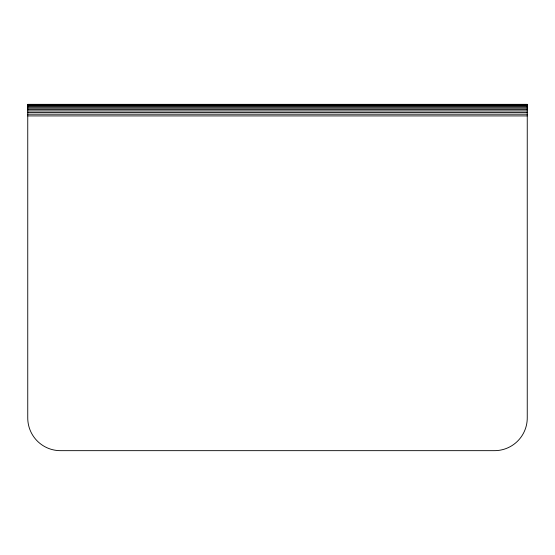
<?xml version="1.0" encoding="UTF-8"?>
<svg xmlns="http://www.w3.org/2000/svg" width="555" height="555" viewBox="0 0 555 555"><rect width="100%" height="100%" fill="white"/><g stroke="black" fill="none" stroke-linecap="round" stroke-linejoin="round"><path stroke-width="0.83" d="M27.75 104.749L527.25 104.749M27.75 105.29L527.25 105.29M27.75 106.054L527.25 106.054M27.75 107.025L527.25 107.025M27.75 108.176L527.25 108.176M27.75 109.495L527.25 109.495M27.75 110.951L527.25 110.951M27.75 112.526L527.25 112.526M27.75 114.191L527.25 114.191M27.75 115.912L527.25 115.912M527.25 104.34L27.75 104.34L27.75 417.36A32.745 32.745 0 0 0 61.05 450.66L493.95 450.66A32.745 32.745 0 0 0 527.25 417.36L527.25 104.34"/></g></svg>
